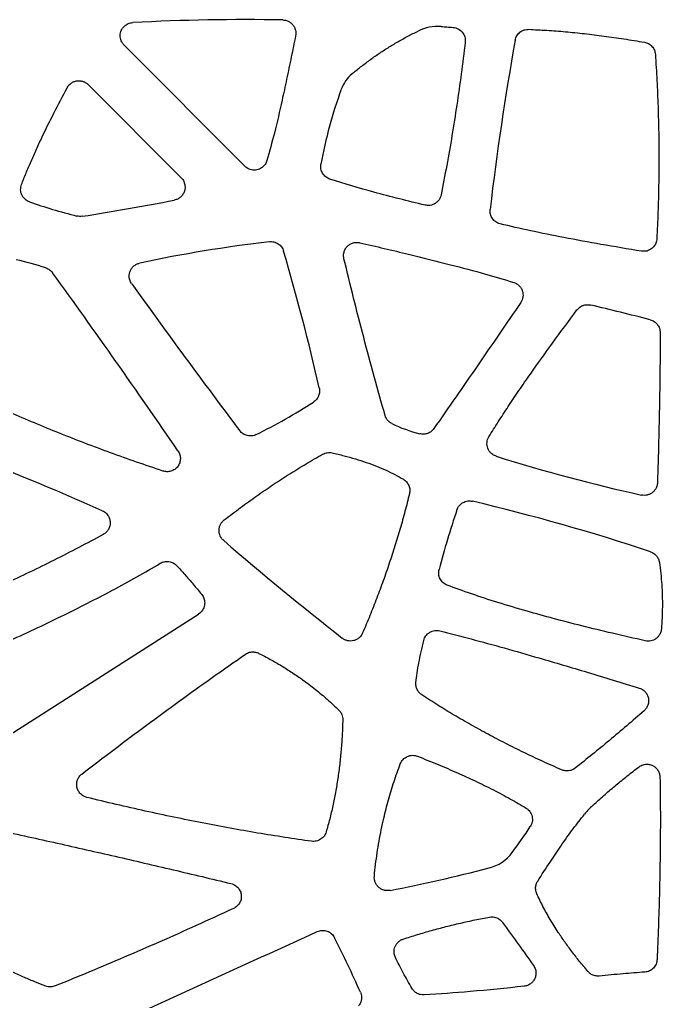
# Model space of a CAD drawing. Header units: millimetres. Extents: x -4 to 83, y 1 to 134.
# Drawn here: x 67.45 to 81.93, y 54.12 to 76.23 of the extents above; entities that cross this region are included whole.
import ezdxf

# ---------------------------------------------------------------- set-up
doc = ezdxf.new("R2010")
doc.units = ezdxf.units.MM

msp = doc.modelspace()

# ---------------------------------------------------------------- linework, layer by layer
at = {"color": 7, "linetype": 'Continuous', "lineweight": 25}
for p, q in [((69.806, 75.651), (72.525, 72.926)), ((71.09, 72.666), (68.997, 74.763)), ((67.24, 60.127), (71.483, 62.84))]:
    msp.add_line(p, q, dxfattribs=at)
for centre, radius, start, end in [((72.531, 28.197), 48.03, 88.9882, 93.0181), ((76.875, 75.06), 1.015, 85.9465, 116.2185), ((143.59, 64.177), 66, 169.88922, 173.23308), ((75.472, 74.375), 0.825, 130.131, 159.9445), ((84.293, 71.146), 10.218, 159.9001, 169.7029), ((60.567, 125.252), 54.093, 278.8212, 281.0505), ((76.926, 38.829), 32.625, 96.777, 101.9769), ((24.4, 56.575), 51.081, 12.8484, 16.4195), ((65.843, 63.919), 7.068, 71.8689, 77.5291), ((-77.696, -35.206), 180.175, 34.37228, 35.93308), ((217.991, 176.71), 182.309, 215.71877, 217.00927), ((63.642, -0.529), 72.278, 75.5669, 76.66212), ((66.769, 78.973), 13.503, 296.4396, 302.7424), ((45.458, 11.727), 58.523, 65.94554, 69.4487), ((90.368, 105.464), 40.925, 252.689, 257.4258), ((67.067, 20.414), 46.196, 71.5813, 76.7499), ((96.824, 58.607), 20.6, 161.3768, 165.2657), ((120.847, 121.066), 74.709, 229.21762, 231.87153), ((81.841, 56.964), 2.154, 132.0038, 140.6105), ((77.796, 58.031), 0.938, 284.4334, 323.45), ((49.083, 42.751), 28.501, 23.9594, 26.6886)]:
    msp.add_arc(centre, radius, start, end, dxfattribs=at)
for points, knots in [([(69.806, 75.651), (69.792, 75.666), (69.765, 75.697), (69.737, 75.751), (69.72, 75.81), (69.715, 75.888), (69.732, 75.988), (69.782, 76.047), (69.807, 76.076)], [0, 0, 0, 0, 0.131187, 0.257363, 0.384042, 0.51667, 0.757969, 1, 1, 1, 1]), ([(69.807, 76.076), (69.821, 76.089), (69.848, 76.112), (69.896, 76.138), (69.948, 76.155), (69.984, 76.159), (70.002, 76.161)], [0, 0, 0, 0, 0.253022, 0.498452, 0.744677, 1, 1, 1, 1]), ([(73.379, 76.22), (73.394, 76.219), (73.422, 76.217), (73.464, 76.207), (73.511, 76.188), (73.561, 76.157), (73.608, 76.111), (73.644, 76.055), (73.666, 75.994), (73.676, 75.928), (73.67, 75.885), (73.667, 75.863)], [0, 0, 0, 0, 0.083104, 0.164729, 0.246617, 0.372586, 0.499842, 0.62252, 0.750446, 0.873729, 1, 1, 1, 1]), ([(76.947, 76.072), (76.991, 76.069), (77.082, 76.063), (77.172, 76.055), (77.219, 76.051)], [0, 0, 0, 0, 0.485294, 1, 1, 1, 1]), ([(73.667, 75.863), (73.635, 75.704), (73.57, 75.378), (73.468, 74.894), (73.346, 74.322), (73.205, 73.709), (73.08, 73.26), (73.023, 73.053)], [0, 0, 0, 0, 0.168349, 0.346056, 0.514459, 0.777126, 1, 1, 1, 1]), ([(74.94, 75.006), (75.004, 75.059), (75.133, 75.164), (75.332, 75.314), (75.538, 75.459), (75.751, 75.597), (75.97, 75.728), (76.195, 75.854), (76.349, 75.931), (76.427, 75.97)], [0, 0, 0, 0, 0.139961, 0.280593, 0.422076, 0.564588, 0.708301, 0.853384, 1, 1, 1, 1]), ([(77.219, 76.051), (77.239, 76.048), (77.278, 76.043), (77.333, 76.02), (77.383, 75.986), (77.439, 75.929), (77.491, 75.839), (77.49, 75.758), (77.489, 75.718)], [0, 0, 0, 0, 0.126922, 0.249215, 0.372181, 0.501039, 0.750595, 1, 1, 1, 1]), ([(78.615, 75.763), (78.619, 75.781), (78.627, 75.815), (78.65, 75.864), (78.682, 75.907), (78.734, 75.956), (78.813, 76.003), (78.885, 76.007), (78.921, 76.009)], [0, 0, 0, 0, 0.126257, 0.249033, 0.372537, 0.500905, 0.750521, 1, 1, 1, 1]), ([(78.921, 76.009), (79.057, 76.002), (79.333, 75.989), (79.752, 75.956), (80.181, 75.913), (80.62, 75.859), (81.071, 75.795), (81.373, 75.745), (81.527, 75.719)], [0, 0, 0, 0, 0.155758, 0.315771, 0.480125, 0.6489, 0.822169, 1, 1, 1, 1]), ([(77.489, 75.718), (77.46, 75.48), (77.402, 75.008), (77.303, 74.308), (77.194, 73.621), (77.076, 72.946), (76.988, 72.502), (76.945, 72.281)], [0, 0, 0, 0, 0.206512, 0.409716, 0.609661, 0.806404, 1, 1, 1, 1]), ([(81.527, 75.719), (81.543, 75.715), (81.575, 75.708), (81.621, 75.688), (81.662, 75.66), (81.71, 75.614), (81.759, 75.544), (81.769, 75.478), (81.774, 75.445)], [0, 0, 0, 0, 0.126021, 0.249113, 0.372878, 0.500863, 0.750383, 1, 1, 1, 1]), ([(81.774, 75.445), (81.787, 75.249), (81.811, 74.858), (81.835, 74.269), (81.85, 73.678), (81.855, 73.085), (81.849, 72.489), (81.834, 71.891), (81.816, 71.491), (81.807, 71.291)], [0, 0, 0, 0, 0.141294, 0.283039, 0.425279, 0.568054, 0.711406, 0.855375, 1, 1, 1, 1]), ([(68.523, 74.694), (68.531, 74.707), (68.546, 74.734), (68.577, 74.768), (68.619, 74.803), (68.674, 74.833), (68.742, 74.851), (68.813, 74.853), (68.881, 74.838), (68.945, 74.809), (68.98, 74.778), (68.997, 74.763)], [0, 0, 0, 0, 0.084018, 0.166125, 0.248348, 0.374645, 0.502182, 0.624299, 0.751919, 0.874338, 1, 1, 1, 1]), ([(67.494, 72.512), (67.527, 72.598), (67.596, 72.773), (67.708, 73.038), (67.829, 73.31), (67.998, 73.674), (68.227, 74.138), (68.422, 74.504), (68.523, 74.694)], [0, 0, 0, 0, 0.114994, 0.234112, 0.357404, 0.484911, 0.732624, 1, 1, 1, 1]), ([(73.023, 73.053), (73.018, 73.038), (73.007, 73.007), (72.982, 72.964), (72.96, 72.94), (72.949, 72.927)], [0, 0, 0, 0, 0.334831, 0.665148, 1, 1, 1, 1]), ([(74.441, 72.635), (74.424, 72.642), (74.391, 72.654), (74.346, 72.684), (74.308, 72.722), (74.266, 72.78), (74.23, 72.865), (74.236, 72.937), (74.239, 72.973)], [0, 0, 0, 0, 0.126339, 0.249155, 0.372659, 0.500997, 0.750438, 1, 1, 1, 1]), ([(72.949, 72.927), (72.934, 72.914), (72.905, 72.887), (72.853, 72.859), (72.795, 72.842), (72.717, 72.836), (72.616, 72.852), (72.555, 72.902), (72.525, 72.926)], [0, 0, 0, 0, 0.128179, 0.251696, 0.375982, 0.506371, 0.753158, 1, 1, 1, 1]), ([(71.09, 72.666), (71.102, 72.653), (71.126, 72.626), (71.153, 72.579), (71.173, 72.519), (71.182, 72.446), (71.169, 72.366), (71.134, 72.291), (71.081, 72.23), (71.014, 72.182), (70.962, 72.169), (70.936, 72.162)], [0, 0, 0, 0, 0.084625, 0.166651, 0.248839, 0.375639, 0.502641, 0.624517, 0.752826, 0.874228, 1, 1, 1, 1]), ([(76.584, 72.05), (76.198, 72.143), (75.478, 72.316), (74.77, 72.534), (74.441, 72.635)], [0, 0, 0, 0, 0.535002, 1, 1, 1, 1]), ([(67.674, 72.122), (67.655, 72.13), (67.619, 72.145), (67.571, 72.181), (67.531, 72.226), (67.491, 72.295), (67.462, 72.395), (67.483, 72.473), (67.494, 72.512)], [0, 0, 0, 0, 0.126903, 0.24923, 0.372276, 0.501248, 0.750711, 1, 1, 1, 1]), ([(76.945, 72.281), (76.94, 72.262), (76.93, 72.223), (76.901, 72.171), (76.862, 72.125), (76.799, 72.076), (76.704, 72.034), (76.624, 72.045), (76.584, 72.05)], [0, 0, 0, 0, 0.12686, 0.249142, 0.372155, 0.501116, 0.750621, 1, 1, 1, 1]), ([(78.277, 71.628), (78.259, 71.633), (78.225, 71.643), (78.177, 71.669), (78.135, 71.704), (78.089, 71.76), (78.047, 71.844), (78.049, 71.917), (78.05, 71.953)], [0, 0, 0, 0, 0.126391, 0.249139, 0.372566, 0.500926, 0.750493, 1, 1, 1, 1]), ([(81.461, 71.012), (81.157, 71.062), (80.573, 71.159), (79.739, 71.313), (78.981, 71.465), (78.503, 71.575), (78.277, 71.628)], [0, 0, 0, 0, 0.285074, 0.546714, 0.784991, 1, 1, 1, 1]), ([(73.076, 71.226), (73.093, 71.227), (73.128, 71.229), (73.18, 71.222), (73.23, 71.205), (73.291, 71.171), (73.359, 71.112), (73.385, 71.046), (73.398, 71.014)], [0, 0, 0, 0, 0.126169, 0.249041, 0.372625, 0.500866, 0.750454, 1, 1, 1, 1]), ([(74.758, 70.843), (74.755, 70.86), (74.749, 70.893), (74.75, 70.943), (74.761, 71.001), (74.787, 71.065), (74.834, 71.126), (74.895, 71.174), (74.965, 71.203), (75.041, 71.216), (75.091, 71.208), (75.116, 71.204)], [0, 0, 0, 0, 0.084112, 0.165948, 0.247921, 0.374491, 0.501903, 0.623997, 0.7521, 0.874119, 1, 1, 1, 1]), ([(75.116, 71.204), (75.482, 71.118), (76.164, 70.959), (77.107, 70.723), (77.898, 70.515), (78.371, 70.373), (78.583, 70.309)], [0, 0, 0, 0, 0.314752, 0.586291, 0.814674, 1, 1, 1, 1]), ([(81.807, 71.291), (81.805, 71.274), (81.802, 71.241), (81.787, 71.193), (81.765, 71.149), (81.734, 71.109), (81.679, 71.057), (81.588, 71.005), (81.503, 71.009), (81.461, 71.012)], [0, 0, 0, 0, 0.102272, 0.200547, 0.297778, 0.397018, 0.501137, 0.750725, 1, 1, 1, 1]), ([(75.684, 67.315), (75.601, 67.607), (75.436, 68.193), (75.201, 69.074), (74.973, 69.957), (74.83, 70.548), (74.758, 70.843)], [0, 0, 0, 0, 0.250015, 0.5, 0.749985, 1, 1, 1, 1]), ([(68.043, 70.636), (68.057, 70.631), (68.087, 70.62), (68.127, 70.595), (68.163, 70.564), (68.182, 70.54), (68.192, 70.528)], [0, 0, 0, 0, 0.248972, 0.499802, 0.749644, 1, 1, 1, 1]), ([(69.975, 70.277), (69.966, 70.291), (69.948, 70.318), (69.93, 70.364), (69.918, 70.42), (69.918, 70.488), (69.935, 70.56), (69.971, 70.627), (70.022, 70.681), (70.084, 70.723), (70.131, 70.737), (70.155, 70.743)], [0, 0, 0, 0, 0.084133, 0.166121, 0.248267, 0.374839, 0.502314, 0.624437, 0.75233, 0.87431, 1, 1, 1, 1]), ([(78.583, 70.309), (78.598, 70.303), (78.627, 70.293), (78.667, 70.269), (78.708, 70.234), (78.748, 70.186), (78.779, 70.122), (78.794, 70.054), (78.792, 69.984), (78.776, 69.916), (78.753, 69.876), (78.741, 69.855)], [0, 0, 0, 0, 0.084206, 0.166553, 0.249089, 0.375233, 0.502633, 0.624117, 0.751136, 0.874103, 1, 1, 1, 1]), ([(78.741, 69.855), (78.416, 69.381), (77.768, 68.432), (77.112, 67.489), (76.785, 67.018)], [0, 0, 0, 0, 0.500674, 1, 1, 1, 1]), ([(78.025, 66.835), (78.095, 66.947), (78.238, 67.175), (78.464, 67.521), (78.704, 67.88), (79.034, 68.357), (79.467, 68.963), (79.823, 69.441), (80.008, 69.689)], [0, 0, 0, 0, 0.113645, 0.23253, 0.356683, 0.486127, 0.733194, 1, 1, 1, 1]), ([(80.008, 69.689), (80.02, 69.703), (80.045, 69.733), (80.092, 69.767), (80.153, 69.795), (80.23, 69.813), (80.287, 69.804), (80.316, 69.8)], [0, 0, 0, 0, 0.166806, 0.331484, 0.500407, 0.750033, 1, 1, 1, 1]), ([(81.657, 69.468), (81.673, 69.464), (81.704, 69.454), (81.747, 69.43), (81.786, 69.4), (81.83, 69.351), (81.873, 69.278), (81.878, 69.212), (81.881, 69.179)], [0, 0, 0, 0, 0.12594, 0.249041, 0.37283, 0.500775, 0.750338, 1, 1, 1, 1]), ([(81.881, 69.179), (81.881, 68.923), (81.879, 68.395), (81.867, 67.576), (81.849, 66.707), (81.831, 66.11), (81.822, 65.803)], [0, 0, 0, 0, 0.227219, 0.469615, 0.727204, 1, 1, 1, 1]), ([(74.202, 67.934), (74.205, 67.918), (74.21, 67.889), (74.21, 67.843), (74.203, 67.798), (74.184, 67.74), (74.145, 67.671), (74.097, 67.634), (74.072, 67.615)], [0, 0, 0, 0, 0.125747, 0.249109, 0.37311, 0.500728, 0.750138, 1, 1, 1, 1]), ([(70.677, 66.062), (70.479, 66.129), (70.083, 66.262), (69.497, 66.472), (68.919, 66.688), (68.349, 66.911), (67.788, 67.142), (67.236, 67.378), (66.872, 67.543), (66.691, 67.625)], [0, 0, 0, 0, 0.146719, 0.292092, 0.436154, 0.57894, 0.720485, 0.860826, 1, 1, 1, 1]), ([(75.839, 67.13), (75.827, 67.136), (75.803, 67.149), (75.77, 67.175), (75.737, 67.21), (75.705, 67.256), (75.691, 67.295), (75.684, 67.315)], [0, 0, 0, 0, 0.166579, 0.332437, 0.500808, 0.749595, 1, 1, 1, 1]), ([(76.785, 67.018), (76.775, 67.006), (76.757, 66.982), (76.723, 66.952), (76.685, 66.927), (76.63, 66.902), (76.555, 66.885), (76.496, 66.895), (76.466, 66.9)], [0, 0, 0, 0, 0.126276, 0.250158, 0.374618, 0.502591, 0.751054, 1, 1, 1, 1]), ([(72.781, 66.882), (72.765, 66.875), (72.734, 66.861), (72.683, 66.851), (72.631, 66.85), (72.563, 66.861), (72.48, 66.893), (72.433, 66.944), (72.41, 66.97)], [0, 0, 0, 0, 0.126194, 0.249102, 0.372627, 0.500616, 0.750388, 1, 1, 1, 1]), ([(78.191, 66.393), (78.176, 66.398), (78.148, 66.408), (78.108, 66.431), (78.067, 66.465), (78.028, 66.511), (77.997, 66.572), (77.98, 66.638), (77.979, 66.706), (77.992, 66.775), (78.014, 66.815), (78.025, 66.835)], [0, 0, 0, 0, 0.084382, 0.167366, 0.250923, 0.374883, 0.500163, 0.622439, 0.749338, 0.87271, 1, 1, 1, 1]), ([(71.018, 66.515), (71.027, 66.501), (71.043, 66.474), (71.061, 66.43), (71.071, 66.383), (71.075, 66.32), (71.062, 66.241), (71.016, 66.158), (70.948, 66.093), (70.862, 66.054), (70.768, 66.04), (70.708, 66.055), (70.677, 66.062)], [0, 0, 0, 0, 0.064366, 0.127275, 0.19026, 0.254851, 0.378866, 0.505168, 0.627316, 0.752522, 0.875094, 1, 1, 1, 1]), ([(72.06, 64.959), (72.182, 65.052), (72.424, 65.238), (72.793, 65.503), (73.162, 65.757), (73.533, 65.997), (73.903, 66.226), (74.154, 66.369), (74.278, 66.44)], [0, 0, 0, 0, 0.17269, 0.342838, 0.510542, 0.6759, 0.839016, 1, 1, 1, 1]), ([(74.278, 66.44), (74.294, 66.448), (74.327, 66.464), (74.38, 66.476), (74.435, 66.48), (74.471, 66.474), (74.489, 66.471)], [0, 0, 0, 0, 0.248862, 0.499985, 0.749603, 1, 1, 1, 1]), ([(74.489, 66.471), (74.58, 66.45), (74.756, 66.409), (75.013, 66.337), (75.257, 66.259), (75.487, 66.174), (75.703, 66.082), (75.906, 65.984), (76.034, 65.911), (76.096, 65.875)], [0, 0, 0, 0, 0.161672, 0.316642, 0.465136, 0.607408, 0.743748, 0.874488, 1, 1, 1, 1]), ([(76.096, 65.875), (76.109, 65.867), (76.136, 65.849), (76.169, 65.816), (76.197, 65.778), (76.226, 65.721), (76.248, 65.643), (76.238, 65.58), (76.233, 65.548)], [0, 0, 0, 0, 0.12545, 0.248279, 0.371716, 0.498946, 0.749367, 1, 1, 1, 1]), ([(81.822, 65.803), (81.821, 65.789), (81.819, 65.76), (81.808, 65.718), (81.789, 65.671), (81.757, 65.621), (81.709, 65.575), (81.653, 65.539), (81.59, 65.519), (81.524, 65.51), (81.481, 65.517), (81.459, 65.521)], [0, 0, 0, 0, 0.083149, 0.16479, 0.246695, 0.372767, 0.500221, 0.622814, 0.750544, 0.873742, 1, 1, 1, 1]), ([(76.233, 65.548), (76.2, 65.418), (76.135, 65.156), (76.025, 64.765), (75.907, 64.373), (75.78, 63.982), (75.644, 63.59), (75.498, 63.198), (75.344, 62.806), (75.234, 62.546), (75.179, 62.415)], [0, 0, 0, 0, 0.121901, 0.244578, 0.368087, 0.492482, 0.617819, 0.74415, 0.871527, 1, 1, 1, 1]), ([(77.303, 65.186), (77.31, 65.203), (77.323, 65.237), (77.355, 65.282), (77.394, 65.321), (77.455, 65.362), (77.545, 65.396), (77.618, 65.386), (77.655, 65.381)], [0, 0, 0, 0, 0.126417, 0.24907, 0.372437, 0.500923, 0.750519, 1, 1, 1, 1]), ([(69.313, 65.168), (69.33, 65.16), (69.363, 65.143), (69.406, 65.107), (69.447, 65.057), (69.48, 64.989), (69.495, 64.906), (69.487, 64.822), (69.455, 64.746), (69.404, 64.678), (69.358, 64.648), (69.334, 64.633)], [0, 0, 0, 0, 0.085079, 0.167494, 0.250226, 0.376887, 0.503449, 0.624628, 0.752595, 0.874176, 1, 1, 1, 1]), ([(72.048, 64.496), (72.037, 64.507), (72.016, 64.527), (71.989, 64.563), (71.965, 64.609), (71.948, 64.665), (71.942, 64.73), (71.951, 64.795), (71.974, 64.857), (72.01, 64.915), (72.043, 64.944), (72.06, 64.959)], [0, 0, 0, 0, 0.084631, 0.168226, 0.252691, 0.375595, 0.500021, 0.621491, 0.74735, 0.872175, 1, 1, 1, 1]), ([(69.334, 64.633), (69.15, 64.534), (68.784, 64.337), (68.231, 64.055), (67.678, 63.783), (67.123, 63.522), (66.567, 63.273), (66.011, 63.035), (65.453, 62.809), (64.895, 62.594), (64.521, 62.459), (64.334, 62.392)], [0, 0, 0, 0, 0.114021, 0.227237, 0.339679, 0.451381, 0.562377, 0.672701, 0.782389, 0.891477, 1, 1, 1, 1]), ([(81.663, 64.244), (81.68, 64.238), (81.714, 64.224), (81.76, 64.192), (81.805, 64.147), (81.846, 64.084), (81.858, 64.03), (81.864, 64.003)], [0, 0, 0, 0, 0.166775, 0.33169, 0.500539, 0.749778, 1, 1, 1, 1]), ([(65.835, 61.643), (66.059, 61.736), (66.5, 61.921), (67.149, 62.207), (67.778, 62.495), (68.387, 62.786), (68.975, 63.08), (69.543, 63.377), (70.09, 63.676), (70.445, 63.882), (70.62, 63.983)], [0, 0, 0, 0, 0.136331, 0.269356, 0.399106, 0.525614, 0.648917, 0.769054, 0.886066, 1, 1, 1, 1]), ([(70.62, 63.983), (70.635, 63.991), (70.665, 64.007), (70.713, 64.021), (70.764, 64.026), (70.831, 64.022), (70.914, 63.998), (70.965, 63.953), (70.99, 63.93)], [0, 0, 0, 0, 0.12596, 0.248978, 0.372761, 0.500947, 0.750115, 1, 1, 1, 1]), ([(70.99, 63.93), (71.051, 63.864), (71.177, 63.728), (71.364, 63.511), (71.489, 63.359), (71.554, 63.281)], [0, 0, 0, 0, 0.313564, 0.646839, 1, 1, 1, 1]), ([(81.864, 64.003), (81.875, 63.92), (81.897, 63.754), (81.918, 63.504), (81.93, 63.254), (81.933, 63.004), (81.927, 62.754), (81.915, 62.587), (81.909, 62.503)], [0, 0, 0, 0, 0.167054, 0.333644, 0.5, 0.666356, 0.832946, 1, 1, 1, 1]), ([(77.085, 63.491), (77.068, 63.498), (77.035, 63.513), (76.991, 63.546), (76.954, 63.586), (76.915, 63.648), (76.884, 63.737), (76.896, 63.81), (76.902, 63.846)], [0, 0, 0, 0, 0.126496, 0.249241, 0.372634, 0.501008, 0.750443, 1, 1, 1, 1]), ([(81.545, 62.237), (81.299, 62.293), (80.821, 62.401), (80.13, 62.569), (79.49, 62.735), (78.86, 62.909), (78.244, 63.093), (77.644, 63.286), (77.266, 63.425), (77.085, 63.491)], [0, 0, 0, 0, 0.163799, 0.317032, 0.459727, 0.59192, 0.739505, 0.875499, 1, 1, 1, 1]), ([(71.554, 63.281), (71.564, 63.267), (71.584, 63.24), (71.605, 63.195), (71.618, 63.147), (71.622, 63.096), (71.616, 63.021), (71.582, 62.92), (71.516, 62.867), (71.483, 62.84)], [0, 0, 0, 0, 0.102411, 0.200751, 0.297987, 0.397187, 0.501245, 0.750802, 1, 1, 1, 1]), ([(75.179, 62.415), (75.172, 62.401), (75.159, 62.374), (75.132, 62.337), (75.095, 62.299), (75.044, 62.265), (74.979, 62.24), (74.91, 62.23), (74.842, 62.238), (74.776, 62.259), (74.739, 62.284), (74.72, 62.298)], [0, 0, 0, 0, 0.084016, 0.166167, 0.248409, 0.374616, 0.502199, 0.62445, 0.752017, 0.874397, 1, 1, 1, 1]), ([(76.555, 62.246), (76.561, 62.265), (76.572, 62.303), (76.603, 62.353), (76.643, 62.396), (76.706, 62.442), (76.801, 62.481), (76.879, 62.47), (76.919, 62.464)], [0, 0, 0, 0, 0.126796, 0.249197, 0.372309, 0.501157, 0.750632, 1, 1, 1, 1]), ([(76.919, 62.464), (77.153, 62.403), (77.636, 62.279), (78.38, 62.074), (79.253, 61.825), (80.269, 61.524), (81.02, 61.293), (81.411, 61.173)], [0, 0, 0, 0, 0.155163, 0.320296, 0.495419, 0.737628, 1, 1, 1, 1]), ([(81.909, 62.503), (81.907, 62.489), (81.903, 62.461), (81.891, 62.421), (81.87, 62.376), (81.837, 62.329), (81.79, 62.286), (81.734, 62.253), (81.673, 62.234), (81.609, 62.226), (81.567, 62.233), (81.545, 62.237)], [0, 0, 0, 0, 0.083318, 0.165413, 0.247962, 0.372988, 0.4993, 0.622003, 0.749634, 0.873269, 1, 1, 1, 1]), ([(76.381, 61.298), (76.389, 61.37), (76.406, 61.519), (76.445, 61.749), (76.494, 61.993), (76.534, 62.16), (76.555, 62.246)], [0, 0, 0, 0, 0.224628, 0.465946, 0.724308, 1, 1, 1, 1]), ([(68.854, 59.238), (69.095, 59.423), (69.578, 59.794), (70.309, 60.341), (71.046, 60.881), (71.788, 61.413), (72.287, 61.761), (72.537, 61.935)], [0, 0, 0, 0, 0.200022, 0.400011, 0.599989, 0.799978, 1, 1, 1, 1]), ([(72.537, 61.935), (72.552, 61.945), (72.582, 61.964), (72.633, 61.981), (72.694, 61.99), (72.767, 61.987), (72.816, 61.967), (72.841, 61.956)], [0, 0, 0, 0, 0.166884, 0.331631, 0.499679, 0.749458, 1, 1, 1, 1]), ([(72.841, 61.956), (72.927, 61.912), (73.099, 61.823), (73.349, 61.677), (73.592, 61.524), (73.849, 61.348), (74.115, 61.148), (74.388, 60.921), (74.558, 60.759), (74.642, 60.678)], [0, 0, 0, 0, 0.131325, 0.261671, 0.391226, 0.52018, 0.682519, 0.842312, 1, 1, 1, 1]), ([(76.514, 61.019), (76.499, 61.029), (76.47, 61.051), (76.435, 61.092), (76.403, 61.147), (76.378, 61.217), (76.38, 61.271), (76.381, 61.298)], [0, 0, 0, 0, 0.166714, 0.331646, 0.500406, 0.749849, 1, 1, 1, 1]), ([(81.411, 61.173), (81.428, 61.167), (81.461, 61.155), (81.506, 61.126), (81.551, 61.085), (81.593, 61.026), (81.62, 60.95), (81.626, 60.87), (81.61, 60.792), (81.576, 60.719), (81.538, 60.681), (81.519, 60.662)], [0, 0, 0, 0, 0.084498, 0.166381, 0.248298, 0.375134, 0.502494, 0.6241, 0.751959, 0.87386, 1, 1, 1, 1]), ([(79.662, 59.332), (79.518, 59.396), (79.233, 59.522), (78.813, 59.721), (78.404, 59.924), (78.005, 60.133), (77.617, 60.346), (77.239, 60.564), (76.871, 60.787), (76.632, 60.942), (76.514, 61.019)], [0, 0, 0, 0, 0.131872, 0.261677, 0.389463, 0.515282, 0.639187, 0.761236, 0.881486, 1, 1, 1, 1]), ([(74.642, 60.678), (74.651, 60.668), (74.67, 60.648), (74.693, 60.614), (74.713, 60.571), (74.729, 60.518), (74.73, 60.478), (74.731, 60.458)], [0, 0, 0, 0, 0.167576, 0.334779, 0.504826, 0.752532, 1, 1, 1, 1]), ([(81.519, 60.662), (81.389, 60.549), (81.131, 60.324), (80.742, 59.997), (80.355, 59.678), (80.095, 59.472), (79.966, 59.37)], [0, 0, 0, 0, 0.255997, 0.507967, 0.755952, 1, 1, 1, 1]), ([(74.731, 60.458), (74.727, 60.344), (74.72, 60.118), (74.696, 59.784), (74.664, 59.457), (74.621, 59.138), (74.57, 58.826), (74.509, 58.521), (74.439, 58.224), (74.384, 58.03), (74.357, 57.934)], [0, 0, 0, 0, 0.133632, 0.264548, 0.392865, 0.518704, 0.642196, 0.763478, 0.882695, 1, 1, 1, 1]), ([(76.028, 59.466), (76.036, 59.484), (76.052, 59.52), (76.088, 59.567), (76.133, 59.605), (76.202, 59.643), (76.301, 59.67), (76.378, 59.649), (76.416, 59.638)], [0, 0, 0, 0, 0.126824, 0.249202, 0.372293, 0.501171, 0.750652, 1, 1, 1, 1]), ([(76.416, 59.638), (76.572, 59.576), (76.872, 59.456), (77.304, 59.271), (77.72, 59.082), (78.12, 58.885), (78.504, 58.683), (78.744, 58.54), (78.861, 58.471)], [0, 0, 0, 0, 0.184786, 0.358039, 0.519845, 0.690626, 0.850611, 1, 1, 1, 1]), ([(75.443, 56.938), (75.452, 57.026), (75.47, 57.202), (75.506, 57.464), (75.549, 57.724), (75.598, 57.984), (75.666, 58.296), (75.759, 58.658), (75.882, 59.067), (75.979, 59.333), (76.028, 59.466)], [0, 0, 0, 0, 0.101761, 0.203341, 0.304811, 0.406244, 0.507713, 0.673071, 0.837056, 1, 1, 1, 1]), ([(79.966, 59.37), (79.951, 59.36), (79.922, 59.339), (79.872, 59.319), (79.811, 59.306), (79.738, 59.305), (79.687, 59.323), (79.662, 59.332)], [0, 0, 0, 0, 0.166672, 0.33163, 0.500368, 0.749942, 1, 1, 1, 1]), ([(80.4, 58.564), (80.481, 58.637), (80.642, 58.781), (80.89, 58.992), (81.141, 59.197), (81.313, 59.33), (81.398, 59.396)], [0, 0, 0, 0, 0.250057, 0.5, 0.749943, 1, 1, 1, 1]), ([(81.398, 59.396), (81.414, 59.407), (81.444, 59.427), (81.495, 59.448), (81.558, 59.46), (81.632, 59.458), (81.712, 59.433), (81.781, 59.386), (81.834, 59.322), (81.871, 59.246), (81.876, 59.191), (81.878, 59.163)], [0, 0, 0, 0, 0.084365, 0.166133, 0.248142, 0.374396, 0.500738, 0.622452, 0.750814, 0.873278, 1, 1, 1, 1]), ([(68.966, 58.712), (68.948, 58.717), (68.912, 58.728), (68.863, 58.756), (68.813, 58.799), (68.768, 58.859), (68.739, 58.939), (68.733, 59.023), (68.752, 59.105), (68.791, 59.182), (68.833, 59.219), (68.854, 59.238)], [0, 0, 0, 0, 0.08379, 0.166107, 0.249881, 0.37661, 0.502248, 0.623595, 0.750573, 0.873894, 1, 1, 1, 1]), ([(81.878, 59.163), (81.881, 58.954), (81.887, 58.529), (81.886, 57.879), (81.879, 57.207), (81.864, 56.512), (81.843, 55.795), (81.823, 55.309), (81.813, 55.062)], [0, 0, 0, 0, 0.15288, 0.311251, 0.475133, 0.644541, 0.819492, 1, 1, 1, 1]), ([(74.029, 57.723), (73.828, 57.752), (73.422, 57.81), (72.81, 57.909), (72.19, 58.018), (71.561, 58.137), (70.924, 58.265), (70.279, 58.404), (69.624, 58.552), (69.186, 58.658), (68.966, 58.712)], [0, 0, 0, 0, 0.118142, 0.2382, 0.360198, 0.484157, 0.610097, 0.738038, 0.868, 1, 1, 1, 1]), ([(78.861, 58.471), (78.877, 58.46), (78.91, 58.437), (78.949, 58.392), (78.979, 58.34), (79.003, 58.265), (79.011, 58.161), (78.974, 58.089), (78.956, 58.053)], [0, 0, 0, 0, 0.126915, 0.249291, 0.372409, 0.501458, 0.750761, 1, 1, 1, 1]), ([(79.123, 56.825), (79.215, 56.969), (79.385, 57.235), (79.651, 57.629), (79.906, 57.991), (80.092, 58.223), (80.177, 58.331)], [0, 0, 0, 0, 0.278975, 0.514843, 0.776614, 1, 1, 1, 1]), ([(66.986, 57.971), (67.423, 57.875), (68.296, 57.683), (69.603, 57.386), (70.909, 57.083), (71.779, 56.875), (72.213, 56.771)], [0, 0, 0, 0, 0.250002, 0.499997, 0.749994, 1, 1, 1, 1]), ([(74.357, 57.934), (74.351, 57.917), (74.339, 57.884), (74.311, 57.839), (74.275, 57.799), (74.219, 57.756), (74.136, 57.718), (74.064, 57.721), (74.029, 57.723)], [0, 0, 0, 0, 0.126339, 0.249165, 0.3726, 0.500708, 0.750678, 1, 1, 1, 1]), ([(75.797, 56.617), (75.782, 56.614), (75.751, 56.61), (75.705, 56.612), (75.652, 56.622), (75.594, 56.646), (75.537, 56.687), (75.491, 56.739), (75.46, 56.801), (75.441, 56.869), (75.442, 56.915), (75.443, 56.938)], [0, 0, 0, 0, 0.084037, 0.166217, 0.24856, 0.374701, 0.502151, 0.623593, 0.750543, 0.873834, 1, 1, 1, 1]), ([(79.102, 56.542), (79.096, 56.557), (79.084, 56.588), (79.076, 56.636), (79.075, 56.694), (79.087, 56.759), (79.111, 56.803), (79.123, 56.825)], [0, 0, 0, 0, 0.16696, 0.332174, 0.500232, 0.749809, 1, 1, 1, 1]), ([(72.213, 56.771), (72.229, 56.766), (72.259, 56.758), (72.301, 56.736), (72.34, 56.709), (72.384, 56.665), (72.428, 56.598), (72.449, 56.507), (72.444, 56.413), (72.408, 56.328), (72.349, 56.254), (72.295, 56.224), (72.268, 56.209)], [0, 0, 0, 0, 0.064123, 0.126911, 0.189881, 0.254532, 0.3787, 0.504971, 0.627181, 0.752552, 0.875119, 1, 1, 1, 1]), ([(80.253, 54.793), (80.191, 54.868), (80.068, 55.015), (79.894, 55.237), (79.734, 55.455), (79.569, 55.695), (79.403, 55.96), (79.24, 56.249), (79.147, 56.446), (79.102, 56.542)], [0, 0, 0, 0, 0.139682, 0.273796, 0.402448, 0.525758, 0.690131, 0.848057, 1, 1, 1, 1]), ([(72.268, 56.209), (71.99, 56.081), (71.439, 55.828), (70.619, 55.463), (69.816, 55.115), (69.031, 54.783), (68.511, 54.571), (68.254, 54.467)], [0, 0, 0, 0, 0.210218, 0.415308, 0.615289, 0.810179, 1, 1, 1, 1]), ([(68.04, 54.464), (67.962, 54.493), (67.801, 54.554), (67.552, 54.659), (67.288, 54.778), (67.008, 54.912), (66.712, 55.061), (66.401, 55.225), (66.074, 55.403), (65.731, 55.596), (65.372, 55.804), (65.128, 55.949), (65.004, 56.024)], [0, 0, 0, 0, 0.072932, 0.151759, 0.236541, 0.327329, 0.424163, 0.527075, 0.636093, 0.751241, 0.872537, 1, 1, 1, 1]), ([(76.093, 55.52), (76.199, 55.554), (76.411, 55.623), (76.733, 55.717), (77.056, 55.803), (77.381, 55.882), (77.708, 55.953), (77.927, 55.995), (78.037, 56.015)], [0, 0, 0, 0, 0.166819, 0.333455, 0.5, 0.666545, 0.833181, 1, 1, 1, 1]), ([(78.037, 56.015), (78.055, 56.018), (78.092, 56.022), (78.148, 56.016), (78.211, 55.997), (78.278, 55.96), (78.314, 55.917), (78.333, 55.896)], [0, 0, 0, 0, 0.166656, 0.331664, 0.501042, 0.750705, 1, 1, 1, 1]), ([(74.158, 55.69), (74.175, 55.697), (74.211, 55.711), (74.267, 55.718), (74.325, 55.715), (74.398, 55.696), (74.486, 55.649), (74.527, 55.584), (74.548, 55.552)], [0, 0, 0, 0, 0.126569, 0.249079, 0.372356, 0.501137, 0.750597, 1, 1, 1, 1]), ([(78.333, 55.896), (78.452, 55.73), (78.684, 55.408), (78.914, 55.086), (79.027, 54.929)], [0, 0, 0, 0, 0.51432, 1, 1, 1, 1]), ([(68.387, 53.057), (69.351, 53.498), (71.273, 54.379), (73.198, 55.254), (74.158, 55.69)], [0, 0, 0, 0, 0.501603, 1, 1, 1, 1]), ([(75.916, 55.108), (75.911, 55.121), (75.9, 55.146), (75.89, 55.187), (75.886, 55.236), (75.89, 55.293), (75.909, 55.354), (75.94, 55.41), (75.982, 55.457), (76.033, 55.497), (76.073, 55.512), (76.093, 55.52)], [0, 0, 0, 0, 0.083323, 0.165404, 0.247892, 0.373373, 0.500069, 0.622982, 0.751019, 0.873954, 1, 1, 1, 1]), ([(76.29, 54.412), (76.224, 54.528), (76.124, 54.702), (76, 54.935), (75.944, 55.052), (75.916, 55.108)], [0, 0, 0, 0, 0.508313, 0.763404, 1, 1, 1, 1]), ([(81.813, 55.062), (81.812, 55.044), (81.808, 55.008), (81.791, 54.957), (81.765, 54.909), (81.719, 54.853), (81.644, 54.795), (81.572, 54.783), (81.536, 54.777)], [0, 0, 0, 0, 0.126311, 0.249017, 0.372455, 0.500889, 0.750632, 1, 1, 1, 1]), ([(79.027, 54.929), (79.036, 54.914), (79.055, 54.885), (79.073, 54.837), (79.084, 54.777), (79.083, 54.707), (79.06, 54.631), (79.019, 54.564), (78.961, 54.511), (78.892, 54.472), (78.841, 54.463), (78.816, 54.458)], [0, 0, 0, 0, 0.084397, 0.166368, 0.248463, 0.375137, 0.502322, 0.62429, 0.752448, 0.87418, 1, 1, 1, 1]), ([(80.511, 54.688), (80.495, 54.688), (80.463, 54.686), (80.415, 54.693), (80.361, 54.71), (80.304, 54.741), (80.27, 54.775), (80.253, 54.793)], [0, 0, 0, 0, 0.166389, 0.331709, 0.500332, 0.749777, 1, 1, 1, 1]), ([(81.536, 54.777), (81.373, 54.764), (81.031, 54.738), (80.69, 54.706), (80.511, 54.688)], [0, 0, 0, 0, 0.475616, 1, 1, 1, 1]), ([(68.254, 54.467), (68.237, 54.461), (68.203, 54.449), (68.148, 54.444), (68.093, 54.447), (68.058, 54.458), (68.04, 54.464)], [0, 0, 0, 0, 0.248672, 0.500239, 0.7498, 1, 1, 1, 1]), ([(76.566, 54.263), (76.547, 54.263), (76.511, 54.263), (76.457, 54.275), (76.398, 54.301), (76.337, 54.343), (76.306, 54.389), (76.29, 54.412)], [0, 0, 0, 0, 0.166769, 0.331646, 0.500386, 0.749865, 1, 1, 1, 1]), ([(78.816, 54.458), (78.411, 54.416), (77.662, 54.337), (76.911, 54.286), (76.566, 54.263)], [0, 0, 0, 0, 0.54069, 1, 1, 1, 1]), ([(75.129, 54.325), (75.135, 54.308), (75.148, 54.274), (75.156, 54.219), (75.153, 54.155), (75.135, 54.083), (75.103, 54.038), (75.088, 54.015)], [0, 0, 0, 0, 0.1667, 0.331585, 0.500371, 0.749974, 1, 1, 1, 1])]:
    msp.add_open_spline(points, degree=3, knots=knots, dxfattribs=at)
for points in [[(67.674, 72.122), (68.012, 72.004), (68.369, 71.9), (68.743, 71.804)], [(68.863, 71.799), (68.822, 71.792), (68.782, 71.794), (68.743, 71.804)], [(75.839, 67.13), (76.032, 67.035), (76.242, 66.957), (76.466, 66.9)], [(78.55, 57.473), (78.694, 57.667), (78.831, 57.86), (78.956, 58.053)], [(75.797, 56.617), (76.521, 56.756), (77.265, 56.926), (78.03, 57.123)]]:
    msp.add_open_spline(points, degree=3, dxfattribs=at)

doc.saveas('drawing.dxf')
